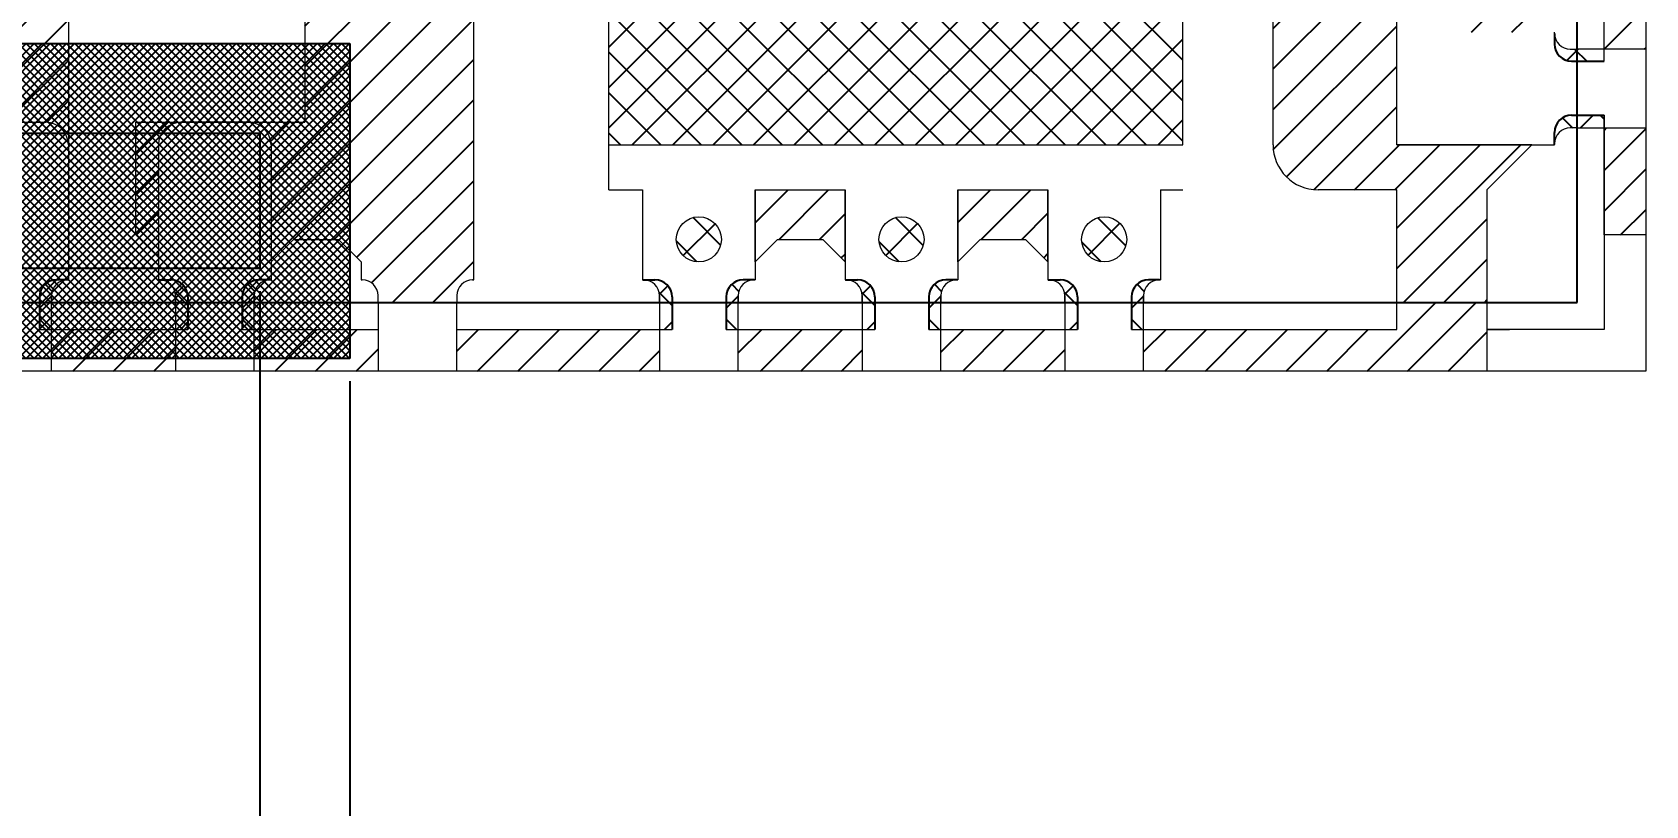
# Model space of a CAD drawing. Extents: x -4.2 to 13.4, y -4.2 to 26.3.
# Drawn here: x 11.567 to 13.359, y -1.809 to -0.95 of the extents above; entities that cross this region are included whole.
import ezdxf

# ---------------------------------------------------------------- set-up
doc = ezdxf.new("R2010")
doc.units = 0
doc.linetypes.add('SLD-Solid', pattern=[0])
doc.layers.add('AM_4', color=3, linetype='Continuous', lineweight=25)
doc.layers.add('LDF', color=7, linetype='SLD-Solid')
doc.layers.add('LF-LINE', color=1, linetype='Continuous')
doc.styles.get("Standard").update_dxf_attribs({"font": 'calibri.ttf'})
doc.dimstyles.new('副本 1 4$0', dxfattribs={"dimscale": 0.04, "dimtxt": 2.5, "dimasz": 2.5, "dimexe": 1.25, "dimexo": 0.625, "dimtad": 0, "dimdec": 3, "dimlfac": 2, "dimzin": 1, "dimtxsty": 'Standard', "dimcen": 2.5, "dimadec": 0, "dimazin": 0, "dimtfac": 1, "dimtdec": 3, "dimtmove": 0, "dimatfit": 3, "dimfxl": 1, "dimarcsym": 0})
pattern_1 = [(45, (2.730356, 47.748522), (-0.02245064, 0.02245064), []), (135, (2.730356, 47.748522), (-0.02245064, -0.02245064), [])]

# ---------------------------------------------------------------- blocks, each defined once
blk = doc.blocks.new('*D457')
at = {"layer": 'AM_4', "color": 0, "linetype": 'ByBlock', "lineweight": -2, "transparency": 16777216}
for p, q in [((638.4253, 998.5534), (638.4253, 997.834)), ((639.9253, 998.5534), (639.9253, 997.834)), ((638.5253, 997.884), (638.8535, 997.884)), ((639.8253, 997.884), (639.4971, 997.884))]:
    blk.add_line(p, q, dxfattribs=at)
at = {"layer": 'AM_4', "color": 0, "linetype": 'ByBlock', "transparency": 16777216}
for points in [[(638.5253, 997.9007), (638.5253, 997.8674), (638.4253, 997.884)], [(639.8253, 997.9007), (639.8253, 997.8674), (639.9253, 997.884)]]:
    blk.add_solid(points, dxfattribs=at)
at = {"layer": 'Defpoints', "color": 0, "linetype": 'ByBlock', "transparency": 16777216}
for p in [(638.4253, 998.5784), (639.9253, 998.5784), (639.9253, 997.884)]:
    blk.add_point(p, dxfattribs=at)
at = {"layer": 'AM_4', "color": 0, "linetype": 'ByBlock', "transparency": 16777216, "insert": (639.1753, 997.884), "char_height": 0.1, "attachment_point": 5}
blk.add_mtext('Min3,000', dxfattribs=at)
blk = doc.blocks.new('*D461')
at = {"layer": 'AM_4', "color": 0, "linetype": 'ByBlock', "lineweight": -2, "transparency": 16777216}
for p, q in [((638.3253, 998.4534), (638.3253, 997.622)), ((640.0253, 998.4534), (640.0253, 997.622)), ((638.4253, 997.672), (638.8411, 997.672)), ((639.9253, 997.672), (639.5095, 997.672))]:
    blk.add_line(p, q, dxfattribs=at)
at = {"layer": 'AM_4', "color": 0, "linetype": 'ByBlock', "transparency": 16777216}
for points in [[(638.4253, 997.6886), (638.4253, 997.6553), (638.3253, 997.672)], [(639.9253, 997.6886), (639.9253, 997.6553), (640.0253, 997.672)]]:
    blk.add_solid(points, dxfattribs=at)
at = {"layer": 'Defpoints', "color": 0, "linetype": 'ByBlock', "transparency": 16777216}
for p in [(638.3253, 998.4784), (640.0253, 998.4784), (640.0253, 997.672)]:
    blk.add_point(p, dxfattribs=at)
at = {"layer": 'AM_4', "color": 0, "linetype": 'ByBlock', "transparency": 16777216, "insert": (639.1753, 997.672), "char_height": 0.1, "attachment_point": 5}
blk.add_mtext('Max3,400', dxfattribs=at)
blk = doc.blocks.new('A$C22A76AAA')
h = blk.add_hatch()
h.set_pattern_fill('ANSI31', color=256, scale=0.01)
h.set_pattern_definition([(45, (-1.52794, -0.04899), (-0.02245064, 0.02245064), [])])
h.paths.add_polyline_path([(-1.4709, -0.0187), (-1.8021, -0.0187), (-1.8021, -0.065), (-1.5709, -0.065), (-1.5709, -0.095), (-1.4709, -0.095)])
h.paths.add_polyline_path([(-1.8896, -0.0187), (-2.0271, -0.0187), (-2.0271, -0.065), (-1.8896, -0.065)])
h.paths.add_polyline_path([(-2.1146, -0.0187), (-2.2521, -0.0187), (-2.2521, -0.065), (-2.1146, -0.065)])
h.paths.add_polyline_path([(-2.3396, -0.0187), (-2.4771, -0.0187), (-2.4771, -0.065), (-2.3396, -0.065)])
h.paths.add_polyline_path([(-2.5646, -0.0187), (-2.7021, -0.0187), (-2.7021, -0.065), (-2.5646, -0.065)])
h.paths.add_polyline_path([(-2.7896, -0.0187), (-3.0146, -0.0187), (-3.0146, -0.065), (-2.7896, -0.065)])
h.paths.add_polyline_path([(-3.1021, -0.0187), (-3.2396, -0.0187), (-3.2396, -0.065), (-3.1021, -0.065)])
h.paths.add_polyline_path([(-3.3271, -0.0187), (-3.4646, -0.0187), (-3.4646, -0.065), (-3.3271, -0.065)])
h.paths.add_polyline_path([(-3.5521, -0.0187), (-3.6896, -0.0187), (-3.6896, -0.065), (-3.5521, -0.065)])
h.paths.add_polyline_path([(-3.7771, -0.0187), (-3.9146, -0.0187), (-3.9146, -0.065), (-3.7771, -0.065)])
h.paths.add_polyline_path([(-4.0021, -0.0187), (-4.2959, -0.0187), (-4.2959, -0.065), (-4.0021, -0.065)])
h.paths.add_polyline_path([(-4.4009, -0.17), (-4.4471, -0.17), (-4.4471, -0.2737), (-4.4009, -0.2737)])
h.paths.add_polyline_path([(-4.4009, -0.3612), (-4.4471, -0.3612), (-4.4471, -0.4987), (-4.4009, -0.4987)])
h.paths.add_polyline_path([(-4.4009, -0.5862), (-4.4471, -0.5862), (-4.4471, -0.7237), (-4.4009, -0.7237)])
h.paths.add_polyline_path([(-4.4009, -0.8112), (-4.4471, -0.8112), (-4.4471, -0.9487), (-4.4009, -0.9487)])
h.paths.add_polyline_path([(-4.4009, -1.0362), (-4.4471, -1.0362), (-4.4471, -1.1737), (-4.4009, -1.1737)])
h.paths.add_polyline_path([(-4.4009, -1.2612), (-4.4471, -1.2612), (-4.4471, -1.3987), (-4.4009, -1.3987)])
h.paths.add_polyline_path([(-4.4009, -1.4862), (-4.4471, -1.4862), (-4.4471, -1.6237), (-4.4009, -1.6237)])
h.paths.add_polyline_path([(-4.4009, -1.7112), (-4.4471, -1.7112), (-4.4471, -1.8487), (-4.4009, -1.8487)])
h.paths.add_polyline_path([(-4.4009, -1.9362), (-4.4471, -1.9362), (-4.4471, -2.0737), (-4.4009, -2.0737)])
h.paths.add_polyline_path([(-4.4009, -2.1612), (-4.4471, -2.1612), (-4.4471, -2.2987), (-4.4009, -2.2987)])
h.paths.add_polyline_path([(-4.4009, -2.3862), (-4.4471, -2.3862), (-4.4471, -2.52), (-4.4009, -2.52)])
h.paths.add_polyline_path([(-1.2946, -2.4012), (-1.3409, -2.4012), (-1.3409, -2.52), (-1.2946, -2.52)])
h.paths.add_polyline_path([(-1.2946, -2.1762), (-1.3409, -2.1762), (-1.3409, -2.3137), (-1.2946, -2.3137)])
h.paths.add_polyline_path([(-1.2946, -1.9512), (-1.3409, -1.9512), (-1.3409, -2.0887), (-1.2946, -2.0887)])
h.paths.add_polyline_path([(-1.2946, -1.7262), (-1.3409, -1.7262), (-1.3409, -1.8637), (-1.2946, -1.8637)])
h.paths.add_polyline_path([(-1.2946, -1.5012), (-1.3409, -1.5012), (-1.3409, -1.6387), (-1.2946, -1.6387)])
h.paths.add_polyline_path([(-1.2946, -1.2762), (-1.3409, -1.2762), (-1.3409, -1.4137), (-1.2946, -1.4137)])
h.paths.add_polyline_path([(-1.2946, -1.0512), (-1.3409, -1.0512), (-1.3409, -1.1887), (-1.2946, -1.1887)])
h.paths.add_polyline_path([(-1.2946, -0.8262), (-1.3409, -0.8262), (-1.3409, -0.9637), (-1.2946, -0.9637)])
h.paths.add_polyline_path([(-1.2946, -0.6012), (-1.3409, -0.6012), (-1.3409, -0.7387), (-1.2946, -0.7387)])
h.paths.add_polyline_path([(-1.2946, -0.3762), (-1.3409, -0.3762), (-1.3409, -0.5137), (-1.2946, -0.5137)])
h.paths.add_polyline_path([(-1.2946, -0.17), (-1.3409, -0.17), (-1.3409, -0.2887), (-1.2946, -0.2887)])
h = blk.add_hatch()
h.set_pattern_fill('ANSI31', color=256, scale=0.01)
h.set_pattern_definition([(45, (-42.198662, -48.186914), (-0.02245064, 0.02245064), [])])
h.paths.add_polyline_path([(-2.2334, -0.22), (-2.1334, -0.22), (-2.1334, -0.14), (-2.1584, -0.165), (-2.2084, -0.165), (-2.2334, -0.14)])
h.paths.add_polyline_path([(-4.3209, -2.055), (-4.1959, -2.055, -0.414214), (-4.1709, -2.08), (-4.1709, -2.03), (-4.2959, -2.03)])
h.paths.add_polyline_path([(-4.3209, -1.83), (-4.1959, -1.83, -0.414214), (-4.1709, -1.855), (-4.1709, -1.805), (-4.2959, -1.805)])
h.paths.add_polyline_path([(-4.3209, -1.605), (-4.1959, -1.605, -0.414214), (-4.1709, -1.63), (-4.1709, -1.58), (-4.2959, -1.58)])
h.paths.add_polyline_path([(-4.3209, -1.38), (-4.1959, -1.38, -0.414214), (-4.1709, -1.405), (-4.1709, -1.355), (-4.2959, -1.355)])
h.paths.add_polyline_path([(-4.3209, -1.155), (-4.1959, -1.155, -0.414214), (-4.1709, -1.18), (-4.1709, -1.13), (-4.2959, -1.13)])
h.paths.add_polyline_path([(-4.3209, -0.93), (-4.1959, -0.93, -0.414214), (-4.1709, -0.955), (-4.1709, -0.905), (-4.2959, -0.905)])
h.paths.add_polyline_path([(-4.3259, -0.705), (-4.1959, -0.705, -0.414214), (-4.1709, -0.73), (-4.1709, -0.805, -0.414214), (-4.1959, -0.83), (-4.0459, -0.83), (-4.0459, -0.455), (-4.2959, -0.455), (-4.3209, -0.48), (-4.1959, -0.48, -0.414214), (-4.1709, -0.505), (-4.1709, -0.58, -0.414214), (-4.1959, -0.605), (-4.3259, -0.605)])
h.paths.add_polyline_path([(-4.1709, -0.355, -0.414214), (-4.1959, -0.38), (-3.9959, -0.38), (-3.9959, -0.23), (-4.0209, -0.23), (-4.2959, -0.23), (-4.3209, -0.255), (-4.1959, -0.255, -0.414214), (-4.1709, -0.28)])
h.paths.add_polyline_path([(-3.8959, -0.22), (-3.7959, -0.22), (-3.7959, -0.14), (-3.8209, -0.165), (-3.8709, -0.165), (-3.8959, -0.14)])
h.paths.add_polyline_path([(-3.6709, -0.22), (-3.5709, -0.22), (-3.5709, -0.14), (-3.5959, -0.165), (-3.6459, -0.165), (-3.6709, -0.14)])
h.paths.add_polyline_path([(-3.4459, -0.22), (-3.3459, -0.22), (-3.3459, -0.14), (-3.3709, -0.165), (-3.4209, -0.165), (-3.4459, -0.14)])
h.paths.add_polyline_path([(-3.2209, -0.22), (-3.1209, -0.22), (-3.1209, -0.14), (-3.1459, -0.165), (-3.1959, -0.165), (-3.2209, -0.14)])
h.paths.add_polyline_path([(-2.6834, -0.22), (-2.5834, -0.22), (-2.5834, -0.14), (-2.6084, -0.165), (-2.6584, -0.165), (-2.6834, -0.14)])
h.paths.add_polyline_path([(-2.4584, -0.22), (-2.3584, -0.22), (-2.3584, -0.14), (-2.3834, -0.165), (-2.4334, -0.165), (-2.4584, -0.14)])
h.paths.add_polyline_path([(-2.0084, -0.22), (-1.9084, -0.22), (-1.9084, -0.14), (-1.9334, -0.165), (-1.9834, -0.165), (-2.0084, -0.14)])
h.paths.add_polyline_path([(-1.4959, -0.495), (-1.4159, -0.495), (-1.4409, -0.47), (-1.4409, -0.42), (-1.4159, -0.395), (-1.4959, -0.395)])
h.paths.add_polyline_path([(-1.4959, -0.72), (-1.4159, -0.72), (-1.4409, -0.695), (-1.4409, -0.645), (-1.4159, -0.62), (-1.4959, -0.62)])
h.paths.add_polyline_path([(-1.4959, -0.945), (-1.4159, -0.945), (-1.4409, -0.92), (-1.4409, -0.87), (-1.4159, -0.845), (-1.4959, -0.845)])
h.paths.add_polyline_path([(-1.4959, -1.17), (-1.4159, -1.17), (-1.4409, -1.145), (-1.4409, -1.095), (-1.4159, -1.07), (-1.4959, -1.07)])
h.paths.add_polyline_path([(-1.4959, -1.395), (-1.4159, -1.395), (-1.4409, -1.37), (-1.4409, -1.32), (-1.4159, -1.295), (-1.4959, -1.295)])
h.paths.add_polyline_path([(-1.4959, -1.62), (-1.4159, -1.62), (-1.4409, -1.595), (-1.4409, -1.545), (-1.4159, -1.52), (-1.4959, -1.52)])
h.paths.add_polyline_path([(-1.4959, -1.845), (-1.4159, -1.845), (-1.4409, -1.82), (-1.4409, -1.77), (-1.4159, -1.745), (-1.4959, -1.745)])
h.paths.add_polyline_path([(-1.4959, -2.07), (-1.4159, -2.07), (-1.4409, -2.045), (-1.4409, -1.995), (-1.4159, -1.97), (-1.4959, -1.97)])
h.paths.add_polyline_path([(-1.4959, -2.295), (-1.4159, -2.295), (-1.4409, -2.27), (-1.4409, -2.22), (-1.4159, -2.195), (-1.4959, -2.195)])
h.paths.add_polyline_path([(-2.0584, -2.55), (-2.0334, -2.525), (-1.9834, -2.525), (-1.9584, -2.55), (-1.9584, -2.47), (-2.0584, -2.47)])
h.paths.add_polyline_path([(-2.2834, -2.55), (-2.2584, -2.525), (-2.2084, -2.525), (-2.1834, -2.55), (-2.1834, -2.47), (-2.2834, -2.47)])
h.paths.add_polyline_path([(-2.9709, -2.52), (-2.9459, -2.545), (-2.9459, -2.42, -0.414214), (-2.9209, -2.395), (-2.9709, -2.395)])
h.paths.add_polyline_path([(-2.6709, -2.1325), (-2.5209, -2.1325), (-2.5209, -1.8637), (-2.7709, -1.8637), (-2.7709, -1.995), (-2.6709, -1.995)])
h.paths.add_polyline_path([(-2.8209, -2.42), (-2.8209, -2.55), (-2.7959, -2.525), (-2.7459, -2.525), (-2.7209, -2.55), (-2.7209, -2.57), (-2.7196, -2.57, -0.414214), (-2.7021, -2.5875), (-2.7021, -2.595), (-2.6146, -2.595), (-2.6146, -2.5875, -0.414214), (-2.5971, -2.57), (-2.5959, -2.57), (-2.5959, -2.22), (-2.6709, -2.22), (-2.8209, -2.22), (-2.8209, -2.27), (-2.7834, -2.27), (-2.7834, -2.395), (-2.8459, -2.395, -0.414214)])
h.paths.add_polyline_path([(-3.2709, -2.545), (-3.2459, -2.52), (-3.2459, -2.395), (-3.2959, -2.395, -0.414214), (-3.2709, -2.42)])
h.paths.add_polyline_path([(-3.4959, -2.545), (-3.4709, -2.52), (-3.4709, -2.395), (-3.5209, -2.395, -0.414214), (-3.4959, -2.42)])
h.paths.add_polyline_path([(-3.6459, -2.52), (-3.6209, -2.545), (-3.6209, -2.42, -0.414214), (-3.5959, -2.395), (-3.6459, -2.395)])
h.paths.add_polyline_path([(-3.9459, -2.545), (-3.9209, -2.52), (-3.9209, -2.395), (-3.9709, -2.395, -0.414214), (-3.9459, -2.42)])
h.paths.add_polyline_path([(-4.0959, -2.52), (-4.0709, -2.545), (-4.0709, -2.42, -0.414214), (-4.0459, -2.395), (-4.0959, -2.395)])
h.paths.add_polyline_path([(-4.2959, -2.43), (-4.1709, -2.43), (-4.1709, -2.38, -0.414214), (-4.1959, -2.405), (-4.3209, -2.405)])
h.paths.add_polyline_path([(-4.3209, -2.28), (-4.1959, -2.28, -0.414214), (-4.1709, -2.305), (-4.1709, -2.255), (-4.2959, -2.255)])
h.paths.add_polyline_path([(-4.0459, -2.27), (-3.8459, -2.27), (-3.8459, -2.42, -0.414214), (-3.8209, -2.395), (-3.7459, -2.395, -0.414214), (-3.7209, -2.42), (-3.7209, -2.27), (-3.1709, -2.27), (-3.1709, -2.42, -0.414214), (-3.1459, -2.395), (-3.0709, -2.395, -0.414214), (-3.0459, -2.42), (-3.0459, -2.27), (-2.9709, -2.27), (-2.9709, -1.595), (-2.8209, -1.595), (-2.8209, -1.345), (-2.9709, -1.345), (-2.9709, -1.295), (-4.0459, -1.295)])
h.paths.add_polyline_path([(-3.0209, -2.22), (-3.8959, -2.22), (-3.9959, -2.12), (-3.9959, -1.345), (-3.0209, -1.345)], flags=16)
h.paths.add_polyline_path([(-3.7834, -1.195), (-2.9959, -1.195, 0.414214), (-2.9709, -1.17), (-2.9709, -0.165), (-2.9959, -0.165), (-2.9959, -0.23), (-3.0209, -0.23), (-3.0209, -1.145), (-3.8209, -1.145), (-3.8209, -1.1575, 0.414214)])
h.paths.add_polyline_path([(-4.0459, -1.17, 0.414214), (-4.0209, -1.195), (-3.9334, -1.195, 0.414214), (-3.8959, -1.1575), (-3.8959, -1.145), (-3.9959, -1.145), (-3.9959, -0.93), (-3.9459, -0.93), (-3.9459, -0.38), (-3.9709, -0.38), (-3.9709, -0.905), (-4.0459, -0.905)])
edge = h.paths.add_edge_path()
edge.add_line((-1.4209, -0.27), (-1.4709, -0.22))
edge.add_line((-1.4709, -0.22), (-1.4709, -0.095))
edge.add_line((-1.4709, -0.095), (-1.5709, -0.095))
edge.add_line((-1.5709, -0.095), (-1.5709, -0.22))
edge.add_line((-1.5709, -0.22), (-1.6584, -0.22))
edge.add_arc((-1.6584, -0.27), 0.05, 450, 540)
edge.add_line((-1.7084, -0.27), (-1.7084, -2.42))
edge.add_arc((-1.6584, -2.42), 0.05, 180, 270)
edge.add_line((-1.6584, -2.47), (-1.5709, -2.47))
edge.add_line((-1.5709, -2.47), (-1.5709, -2.595))
edge.add_line((-1.5709, -2.595), (-1.4709, -2.595))
edge.add_line((-1.4709, -2.595), (-1.4709, -2.47))
edge.add_line((-1.4709, -2.47), (-1.4209, -2.42))
edge.add_line((-1.4209, -2.42), (-1.5709, -2.42))
edge.add_line((-1.5709, -2.42), (-1.5709, -0.27))
edge.add_line((-1.5709, -0.27), (-1.4209, -0.27))
at = {"linetype": 'ByBlock', "ltscale": 10}
h = blk.add_hatch(dxfattribs=at)
h.set_pattern_fill('ANSI37', color=3, scale=0.01, style=0)
h.set_pattern_definition(pattern_1)
h.paths.add_polyline_path([(-3.8959, -1.145), (-3.8209, -1.145), (-3.8209, -0.4825, 0.414214), (-3.8584, -0.445, 0.414214), (-3.8959, -0.4825)])
h.paths.add_polyline_path([(-3.9334, -0.17, 1), (-3.9834, -0.17, 1)])
h.paths.add_polyline_path([(-3.7584, -0.17, 1), (-3.7084, -0.17, 1)])
h.paths.add_polyline_path([(-3.5334, -0.17, 1), (-3.4834, -0.17, 1)])
h.paths.add_polyline_path([(-3.3084, -0.17, 1), (-3.2584, -0.17, 1)])
h.paths.add_polyline_path([(-3.0834, -0.17, 1), (-3.0334, -0.17, 1)])
h.paths.add_polyline_path([(-2.7709, -0.17, 1), (-2.7209, -0.17, 1)])
h.paths.add_polyline_path([(-2.5459, -0.17, 1), (-2.4959, -0.17, 1)])
h.paths.add_polyline_path([(-2.2709, -0.17, 1), (-2.3209, -0.17, 1)])
h.paths.add_polyline_path([(-2.0459, -0.17, 1), (-2.0959, -0.17, 1)])
h.paths.add_polyline_path([(-1.8709, -0.17, 1), (-1.8209, -0.17, 1)])
h.paths.add_polyline_path([(-2.3709, -2.525, 1), (-2.3209, -2.525, 1)])
h.paths.add_polyline_path([(-2.0959, -2.525, 1), (-2.1459, -2.525, 1)])
h.paths.add_polyline_path([(-1.9209, -2.525, 1), (-1.8709, -2.525, 1)])
h = blk.add_hatch(dxfattribs=at)
h.set_pattern_fill('ANSI37', color=3, scale=0.01, style=0)
h.set_pattern_definition(pattern_1)
h.paths.add_polyline_path([(-1.8084, -0.27), (-2.8209, -0.27), (-2.8209, -1.345), (-2.7709, -1.345), (-2.7709, -1.595), (-2.8209, -1.595), (-2.8209, -1.7887), (-2.4459, -1.7887), (-2.4459, -2.42), (-1.8084, -2.42)])
h.paths.add_polyline_path([(-2.7646, -0.3762), (-1.8959, -0.3762), (-1.8959, -0.895), (-2.7646, -0.895)], flags=16)
h.paths.add_polyline_path([(-2.7646, -1.0075), (-1.8959, -1.0075), (-1.8959, -1.2387), (-2.7646, -1.2387)], flags=16)
h.paths.add_polyline_path([(-1.8959, -1.3512), (-1.8959, -1.7387), (-2.7146, -1.7387), (-2.7146, -1.3512)], flags=16)
h.paths.add_polyline_path([(-2.4334, -1.8135), (-1.8959, -1.8135), (-1.8959, -2.2637), (-2.4334, -2.2637)], flags=16)
h = blk.add_hatch(dxfattribs=at)
h.set_pattern_fill('ANSI37', color=3, scale=0.01, style=0)
h.set_pattern_definition([(45, (-1.35624, -2.317898), (-0.022451, 0.022451), []), (135, (-1.35624, -2.317898), (-0.022451, -0.022451), [])])
h.paths.add_polyline_path([(-1.3409, -2.3137), (-1.3709, -2.3137), (-1.3709, -2.3272), (-1.3409, -2.3272)])
h.paths.add_polyline_path([(-1.3709, -2.3137), (-1.3784, -2.3137, -0.413571), (-1.3959, -2.2963), (-1.3959, -2.3082, 0.414214), (-1.3769, -2.3272), (-1.3709, -2.3272)])
h.paths.add_polyline_path([(-1.3409, -2.3872), (-1.3709, -2.3872), (-1.3709, -2.4012), (-1.3409, -2.4012)])
h.paths.add_polyline_path([(-1.3709, -2.3872), (-1.3769, -2.3872, 0.414214), (-1.3959, -2.4062), (-1.3959, -2.4188, -0.414856), (-1.3784, -2.4012), (-1.3709, -2.4012)])
h = blk.add_hatch(dxfattribs=at)
h.set_pattern_fill('ANSI37', color=3, scale=0.01, angle=-90, style=0)
h.set_pattern_definition([(315, (-3.06875, -2.60961), (0.022451, 0.022451), []), (45, (-3.06875, -2.60961), (-0.022451, 0.022451), [])])
h.paths.add_polyline_path([(-3.0646, -2.625), (-3.0646, -2.595), (-3.0781, -2.595), (-3.0781, -2.625)])
h.paths.add_polyline_path([(-3.0646, -2.595), (-3.0646, -2.5875, -0.413571), (-3.0471, -2.57), (-3.0591, -2.57, 0.414214), (-3.0781, -2.589), (-3.0781, -2.595)])
h.paths.add_polyline_path([(-3.1381, -2.625), (-3.1381, -2.595), (-3.1521, -2.595), (-3.1521, -2.625)])
h.paths.add_polyline_path([(-3.1381, -2.595), (-3.1381, -2.589, 0.414214), (-3.1571, -2.57), (-3.1696, -2.57, -0.414856), (-3.1521, -2.5875), (-3.1521, -2.595)])
h = blk.add_hatch(dxfattribs=at)
h.set_pattern_fill('ANSI37', color=3, scale=0.01, angle=-90, style=0)
h.set_pattern_definition([(315, (-2.84375, -2.60961), (0.022451, 0.022451), []), (45, (-2.84375, -2.60961), (-0.022451, 0.022451), [])])
h.paths.add_polyline_path([(-2.8396, -2.625), (-2.8396, -2.595), (-2.8531, -2.595), (-2.8531, -2.625)])
h.paths.add_polyline_path([(-2.8396, -2.595), (-2.8396, -2.5875, -0.413571), (-2.8221, -2.57), (-2.8341, -2.57, 0.414214), (-2.8531, -2.589), (-2.8531, -2.595)])
h.paths.add_polyline_path([(-2.9131, -2.625), (-2.9131, -2.595), (-2.9271, -2.595), (-2.9271, -2.625)])
h.paths.add_polyline_path([(-2.9131, -2.595), (-2.9131, -2.589, 0.414214), (-2.9321, -2.57), (-2.9446, -2.57, -0.414856), (-2.9271, -2.5875), (-2.9271, -2.595)])
h = blk.add_hatch(dxfattribs=at)
h.set_pattern_fill('ANSI37', color=3, scale=0.01, angle=-90, style=0)
h.set_pattern_definition([(315, (-2.30625, -2.60961), (0.022451, 0.022451), []), (45, (-2.30625, -2.60961), (-0.022451, 0.022451), [])])
h.paths.add_polyline_path([(-2.3021, -2.625), (-2.3021, -2.595), (-2.3156, -2.595), (-2.3156, -2.625)])
h.paths.add_polyline_path([(-2.3021, -2.595), (-2.3021, -2.5875, -0.413571), (-2.2846, -2.57), (-2.2966, -2.57, 0.414214), (-2.3156, -2.589), (-2.3156, -2.595)])
h.paths.add_polyline_path([(-2.3756, -2.625), (-2.3756, -2.595), (-2.3896, -2.595), (-2.3896, -2.625)])
h.paths.add_polyline_path([(-2.3756, -2.595), (-2.3756, -2.589, 0.414214), (-2.3946, -2.57), (-2.4071, -2.57, -0.414856), (-2.3896, -2.5875), (-2.3896, -2.595)])
h = blk.add_hatch(dxfattribs=at)
h.set_pattern_fill('ANSI37', color=3, scale=0.01, angle=-90, style=0)
h.set_pattern_definition([(315, (-2.08125, -2.60961), (0.022451, 0.022451), []), (45, (-2.08125, -2.60961), (-0.022451, 0.022451), [])])
h.paths.add_polyline_path([(-2.0771, -2.625), (-2.0771, -2.595), (-2.0906, -2.595), (-2.0906, -2.625)])
h.paths.add_polyline_path([(-2.0771, -2.595), (-2.0771, -2.5875, -0.413571), (-2.0596, -2.57), (-2.0716, -2.57, 0.414214), (-2.0906, -2.589), (-2.0906, -2.595)])
h.paths.add_polyline_path([(-2.1506, -2.625), (-2.1506, -2.595), (-2.1646, -2.595), (-2.1646, -2.625)])
h.paths.add_polyline_path([(-2.1506, -2.595), (-2.1506, -2.589, 0.414214), (-2.1696, -2.57), (-2.1821, -2.57, -0.414856), (-2.1646, -2.5875), (-2.1646, -2.595)])
h = blk.add_hatch(dxfattribs=at)
h.set_pattern_fill('ANSI37', color=3, scale=0.01, angle=-90, style=0)
h.set_pattern_definition([(315, (-1.85625, -2.60961), (0.022451, 0.022451), []), (45, (-1.85625, -2.60961), (-0.022451, 0.022451), [])])
h.paths.add_polyline_path([(-1.8521, -2.625), (-1.8521, -2.595), (-1.8656, -2.595), (-1.8656, -2.625)])
h.paths.add_polyline_path([(-1.8521, -2.595), (-1.8521, -2.5875, -0.413571), (-1.8346, -2.57), (-1.8466, -2.57, 0.414214), (-1.8656, -2.589), (-1.8656, -2.595)])
h.paths.add_polyline_path([(-1.9256, -2.625), (-1.9256, -2.595), (-1.9396, -2.595), (-1.9396, -2.625)])
h.paths.add_polyline_path([(-1.9256, -2.595), (-1.9256, -2.589, 0.414214), (-1.9446, -2.57), (-1.9571, -2.57, -0.414856), (-1.9396, -2.5875), (-1.9396, -2.595)])
h = blk.add_hatch()
h.set_pattern_fill('ANSI31', color=256, scale=0.01)
h.set_pattern_definition([(45, (-4.119, -2.644516), (-0.02245064, 0.02245064), [])])
h.paths.add_polyline_path([(-4.0521, -2.625), (-4.2959, -2.625), (-4.2959, -2.6712), (-4.0521, -2.6712)])
h.paths.add_polyline_path([(-3.8271, -2.625), (-3.9646, -2.625), (-3.9646, -2.6712), (-3.8271, -2.6712)])
h.paths.add_polyline_path([(-3.6021, -2.625), (-3.7396, -2.625), (-3.7396, -2.6712), (-3.6021, -2.6712)])
h.paths.add_polyline_path([(-3.3771, -2.625), (-3.5146, -2.625), (-3.5146, -2.6712), (-3.3771, -2.6712)])
h.paths.add_polyline_path([(-3.1521, -2.625), (-3.2896, -2.625), (-3.2896, -2.6712), (-3.1521, -2.6712)])
h.paths.add_polyline_path([(-2.9271, -2.625), (-3.0646, -2.625), (-3.0646, -2.6712), (-2.9271, -2.6712)])
h.paths.add_polyline_path([(-2.7021, -2.625), (-2.8396, -2.625), (-2.8396, -2.6712), (-2.7021, -2.6712)])
h.paths.add_polyline_path([(-2.3896, -2.625), (-2.6146, -2.625), (-2.6146, -2.6712), (-2.3896, -2.6712)])
h.paths.add_polyline_path([(-2.1646, -2.625), (-2.3021, -2.625), (-2.3021, -2.6712), (-2.1646, -2.6712)])
h.paths.add_polyline_path([(-1.9396, -2.625), (-2.0771, -2.625), (-2.0771, -2.6712), (-1.9396, -2.6712)])
h.paths.add_polyline_path([(-1.4709, -2.595), (-1.5709, -2.595), (-1.5709, -2.625), (-1.8521, -2.625), (-1.8521, -2.6712), (-1.4709, -2.6712)])
at = {"color": 6, "linetype": 'SLD-Solid'}
for p, q in [((-1.3709, -2.595), (-1.3709, -0.095)), ((-4.3709, -2.595), (-1.3709, -2.595))]:
    blk.add_line(p, q, dxfattribs=at)
at = {"layer": 'LDF', "linetype": 'SLD-Solid', "lineweight": 15}
for p, q in [((-1.2946, -0.0187), (-1.2946, -2.6712)), ((-1.8084, -2.42), (-1.8084, -0.22)), ((-1.7084, -2.42), (-1.7084, -0.27)), ((-1.5709, -2.42), (-1.5709, -0.27)), ((-2.4459, -2.47), (-2.4459, -1.7887)), ((-1.3409, -2.3272), (-1.3409, -2.1622)), ((-1.2946, -2.1762), (-1.2946, -2.3137)), ((-2.5959, -2.57), (-2.5959, -2.22)), ((-3.0459, -2.27), (-3.0459, -2.42)), ((-3.0459, -2.27), (-3.0459, -2.57)), ((-2.7834, -2.27), (-2.7834, -2.395)), ((-1.3959, -2.2962), (-1.3959, -2.295)), ((-1.3784, -2.3137), (-1.3709, -2.3137)), ((-1.3409, -2.3137), (-1.3709, -2.3137)), ((-1.2946, -2.3137), (-1.3709, -2.3137)), ((-1.2946, -2.3137), (-1.3409, -2.3137)), ((-3.1459, -2.395), (-3.0709, -2.395)), ((-2.9709, -2.395), (-2.7834, -2.395)), ((-2.9709, -2.52), (-2.9709, -2.395)), ((-2.9709, -2.395), (-2.9209, -2.395)), ((-2.9709, -2.395), (-2.7834, -2.395)), ((-2.9709, -2.52), (-2.9709, -2.395)), ((-2.9709, -2.395), (-2.9209, -2.395)), ((-2.8459, -2.395), (-2.9209, -2.395)), ((-2.8459, -2.395), (-2.9209, -2.395)), ((-2.8459, -2.395), (-2.7834, -2.395)), ((-2.8459, -2.395), (-2.7834, -2.395)), ((-1.3409, -2.52), (-1.3409, -2.3872)), ((-1.3409, -2.3872), (-1.3409, -2.625)), ((-1.3709, -2.4012), (-1.3784, -2.4012)), ((-1.3709, -2.4012), (-1.3409, -2.4012)), ((-1.3709, -2.4012), (-1.2946, -2.4012)), ((-1.3409, -2.4012), (-1.2946, -2.4012)), ((-1.2946, -2.4012), (-1.2946, -2.52)), ((-3.0459, -2.42), (-3.0459, -2.57)), ((-3.0459, -2.42), (-3.0459, -2.57)), ((-2.9459, -2.42), (-2.9459, -2.545)), ((-2.9459, -2.42), (-2.9459, -2.57)), ((-2.9459, -2.42), (-2.9459, -2.545)), ((-2.9459, -2.42), (-2.9459, -2.57)), ((-2.8209, -2.42), (-2.8209, -2.55)), ((-2.8209, -2.42), (-2.8209, -2.57)), ((-2.8209, -2.42), (-2.8209, -2.55)), ((-2.8209, -2.42), (-2.8209, -2.57)), ((-2.4459, -2.42), (-1.8084, -2.42)), ((-1.4209, -2.42), (-1.5709, -2.42)), ((-1.5709, -2.42), (-1.3959, -2.42)), ((-1.4209, -2.42), (-1.4709, -2.47)), ((-1.4209, -2.42), (-1.3959, -2.42)), ((-1.3959, -2.42), (-1.3959, -2.4187)), ((-2.4459, -2.47), (-2.4084, -2.47)), ((-2.4084, -2.47), (-2.4084, -2.57)), ((-2.2834, -2.55), (-2.2834, -2.47)), ((-2.2834, -2.47), (-2.2834, -2.57)), ((-2.2834, -2.47), (-2.1834, -2.47)), ((-2.1834, -2.55), (-2.1834, -2.47)), ((-2.1834, -2.47), (-2.1834, -2.57)), ((-2.0584, -2.47), (-2.0584, -2.57)), ((-2.0584, -2.47), (-1.9584, -2.47)), ((-2.0584, -2.55), (-2.0584, -2.47)), ((-1.9584, -2.55), (-1.9584, -2.47)), ((-1.9584, -2.47), (-1.9584, -2.57)), ((-1.8334, -2.47), (-1.8334, -2.57)), ((-1.8334, -2.47), (-1.8084, -2.47)), ((-1.5709, -2.47), (-1.6584, -2.47)), ((-1.5709, -2.595), (-1.5709, -2.47)), ((-1.4709, -2.47), (-1.4709, -2.595)), ((-2.9459, -2.545), (-2.9709, -2.52)), ((-2.9459, -2.545), (-2.9709, -2.52)), ((-2.8209, -2.55), (-2.7959, -2.525)), ((-2.8209, -2.55), (-2.7959, -2.525)), ((-2.7959, -2.525), (-2.7459, -2.525)), ((-2.7959, -2.525), (-2.7459, -2.525)), ((-2.7459, -2.525), (-2.7209, -2.55)), ((-2.7459, -2.525), (-2.7209, -2.55)), ((-2.2834, -2.55), (-2.2584, -2.525)), ((-2.2584, -2.525), (-2.2084, -2.525)), ((-2.2084, -2.525), (-2.1834, -2.55)), ((-2.0584, -2.55), (-2.0334, -2.525)), ((-2.0334, -2.525), (-1.9834, -2.525)), ((-1.9834, -2.525), (-1.9584, -2.55)), ((-1.2946, -2.52), (-1.3409, -2.52)), ((-1.3409, -2.52), (-1.3409, -2.625)), ((-2.9459, -2.545), (-2.9459, -2.57)), ((-2.9459, -2.545), (-2.9459, -2.57)), ((-2.8209, -2.55), (-2.8209, -2.57)), ((-2.8209, -2.55), (-2.8209, -2.57)), ((-2.7209, -2.55), (-2.7209, -2.57)), ((-2.7209, -2.55), (-2.7209, -2.57)), ((-2.2834, -2.55), (-2.2834, -2.57)), ((-2.1834, -2.55), (-2.1834, -2.57)), ((-2.0584, -2.55), (-2.0584, -2.57)), ((-1.9584, -2.55), (-1.9584, -2.57)), ((-3.0459, -2.57), (-3.0471, -2.57)), ((-3.0459, -2.57), (-3.0471, -2.57)), ((-3.0459, -2.57), (-3.0471, -2.57)), ((-3.0459, -2.57), (-3.0471, -2.57)), ((-3.0471, -2.57), (-3.0459, -2.57)), ((-2.9446, -2.57), (-2.9459, -2.57)), ((-2.9446, -2.57), (-2.9459, -2.57)), ((-2.9446, -2.57), (-2.9459, -2.57)), ((-2.9459, -2.57), (-2.9446, -2.57)), ((-2.9446, -2.57), (-2.9459, -2.57)), ((-2.8209, -2.57), (-2.8221, -2.57)), ((-2.8209, -2.57), (-2.8221, -2.57)), ((-2.8209, -2.57), (-2.8221, -2.57)), ((-2.8221, -2.57), (-2.8209, -2.57)), ((-2.8209, -2.57), (-2.8221, -2.57)), ((-2.7196, -2.57), (-2.7209, -2.57)), ((-2.7196, -2.57), (-2.7209, -2.57)), ((-2.7196, -2.57), (-2.7209, -2.57)), ((-2.7209, -2.57), (-2.7196, -2.57)), ((-2.7196, -2.57), (-2.7209, -2.57)), ((-2.5959, -2.57), (-2.5971, -2.57)), ((-2.5959, -2.57), (-2.5971, -2.57)), ((-2.5959, -2.57), (-2.5971, -2.57)), ((-2.5971, -2.57), (-2.5959, -2.57)), ((-2.5959, -2.57), (-2.5971, -2.57)), ((-2.4071, -2.57), (-2.4084, -2.57)), ((-2.4084, -2.57), (-2.4071, -2.57)), ((-2.4071, -2.57), (-2.4084, -2.57)), ((-2.2834, -2.57), (-2.2846, -2.57)), ((-2.2846, -2.57), (-2.2834, -2.57)), ((-2.2834, -2.57), (-2.2846, -2.57)), ((-2.1821, -2.57), (-2.1834, -2.57)), ((-2.1834, -2.57), (-2.1821, -2.57)), ((-2.1821, -2.57), (-2.1834, -2.57)), ((-2.0584, -2.57), (-2.0596, -2.57)), ((-2.0596, -2.57), (-2.0584, -2.57)), ((-2.0584, -2.57), (-2.0596, -2.57)), ((-1.9571, -2.57), (-1.9584, -2.57)), ((-1.9584, -2.57), (-1.9571, -2.57)), ((-1.9571, -2.57), (-1.9584, -2.57)), ((-1.8334, -2.57), (-1.8346, -2.57)), ((-1.8346, -2.57), (-1.8334, -2.57)), ((-1.8334, -2.57), (-1.8346, -2.57)), ((-3.0646, -2.595), (-3.0646, -2.5875)), ((-3.0646, -2.595), (-3.0646, -2.5875)), ((-3.0646, -2.595), (-3.0646, -2.5875)), ((-3.0646, -2.595), (-3.0646, -2.5875)), ((-3.0646, -2.5875), (-3.0646, -2.595)), ((-3.0646, -2.625), (-3.0646, -2.595)), ((-3.0646, -2.65), (-3.0646, -2.595)), ((-3.0646, -2.625), (-3.0646, -2.595)), ((-3.0646, -2.65), (-3.0646, -2.595)), ((-3.0646, -2.625), (-3.0646, -2.595)), ((-3.0646, -2.6712), (-3.0646, -2.595)), ((-3.0646, -2.625), (-3.0646, -2.595)), ((-3.0646, -2.625), (-3.0646, -2.595)), ((-3.0646, -2.6712), (-3.0646, -2.595)), ((-2.9271, -2.5875), (-2.9271, -2.595)), ((-2.9271, -2.5875), (-2.9271, -2.595)), ((-2.9271, -2.5875), (-2.9271, -2.595)), ((-2.9271, -2.595), (-2.9271, -2.5875)), ((-2.9271, -2.5875), (-2.9271, -2.595)), ((-2.9271, -2.595), (-2.9271, -2.625)), ((-2.9271, -2.595), (-2.9271, -2.65)), ((-2.9271, -2.595), (-2.9271, -2.625)), ((-2.9271, -2.595), (-2.9271, -2.65)), ((-2.9271, -2.595), (-2.9271, -2.625)), ((-2.9271, -2.595), (-2.9271, -2.6712)), ((-2.9271, -2.595), (-2.9271, -2.625)), ((-2.9271, -2.595), (-2.9271, -2.625)), ((-2.9271, -2.595), (-2.9271, -2.6712)), ((-2.8396, -2.595), (-2.8396, -2.5875)), ((-2.8396, -2.595), (-2.8396, -2.5875)), ((-2.8396, -2.595), (-2.8396, -2.5875)), ((-2.8396, -2.5875), (-2.8396, -2.595)), ((-2.8396, -2.595), (-2.8396, -2.5875)), ((-2.8396, -2.625), (-2.8396, -2.595)), ((-2.8396, -2.65), (-2.8396, -2.595)), ((-2.8396, -2.625), (-2.8396, -2.595)), ((-2.8396, -2.65), (-2.8396, -2.595)), ((-2.8396, -2.625), (-2.8396, -2.595)), ((-2.8396, -2.6712), (-2.8396, -2.595)), ((-2.8396, -2.625), (-2.8396, -2.595)), ((-2.8396, -2.625), (-2.8396, -2.595)), ((-2.8396, -2.6712), (-2.8396, -2.595)), ((-2.7021, -2.595), (-2.7021, -2.5875)), ((-2.7021, -2.595), (-2.7021, -2.5875)), ((-2.7021, -2.595), (-2.7021, -2.5875)), ((-2.7021, -2.595), (-2.7021, -2.5875)), ((-2.7021, -2.595), (-2.7021, -2.5875)), ((-2.7021, -2.595), (-2.7021, -2.625)), ((-2.7021, -2.595), (-2.7021, -2.65)), ((-2.7021, -2.595), (-2.7021, -2.625)), ((-2.7021, -2.595), (-2.7021, -2.65)), ((-2.7021, -2.595), (-2.7021, -2.625)), ((-2.7021, -2.595), (-2.7021, -2.6712)), ((-2.6146, -2.595), (-2.7021, -2.595)), ((-2.7021, -2.595), (-2.7021, -2.625)), ((-2.7021, -2.595), (-2.7021, -2.625)), ((-2.7021, -2.595), (-2.7021, -2.6712)), ((-2.6146, -2.5875), (-2.6146, -2.595)), ((-2.6146, -2.5875), (-2.6146, -2.595)), ((-2.6146, -2.5875), (-2.6146, -2.595)), ((-2.6146, -2.5875), (-2.6146, -2.595)), ((-2.6146, -2.5875), (-2.6146, -2.595)), ((-2.6146, -2.625), (-2.6146, -2.595)), ((-2.6146, -2.65), (-2.6146, -2.595)), ((-2.6146, -2.625), (-2.6146, -2.595)), ((-2.6146, -2.65), (-2.6146, -2.595)), ((-2.6146, -2.625), (-2.6146, -2.595)), ((-2.6146, -2.6712), (-2.6146, -2.595)), ((-2.6146, -2.625), (-2.6146, -2.595)), ((-2.6146, -2.625), (-2.6146, -2.595)), ((-2.6146, -2.6712), (-2.6146, -2.595)), ((-2.3896, -2.5875), (-2.3896, -2.595)), ((-2.3896, -2.595), (-2.3896, -2.5875)), ((-2.3896, -2.5875), (-2.3896, -2.595)), ((-2.3896, -2.595), (-2.3896, -2.625)), ((-2.3896, -2.595), (-2.3896, -2.65)), ((-2.3896, -2.595), (-2.3896, -2.625)), ((-2.3896, -2.595), (-2.3896, -2.625)), ((-2.3896, -2.595), (-2.3896, -2.6712)), ((-2.3021, -2.595), (-2.3021, -2.5875)), ((-2.3021, -2.5875), (-2.3021, -2.595)), ((-2.3021, -2.595), (-2.3021, -2.5875)), ((-2.3021, -2.625), (-2.3021, -2.595)), ((-2.3021, -2.65), (-2.3021, -2.595)), ((-2.3021, -2.625), (-2.3021, -2.595)), ((-2.3021, -2.625), (-2.3021, -2.595)), ((-2.3021, -2.6712), (-2.3021, -2.595)), ((-2.1646, -2.5875), (-2.1646, -2.595)), ((-2.1646, -2.595), (-2.1646, -2.5875)), ((-2.1646, -2.5875), (-2.1646, -2.595)), ((-2.1646, -2.595), (-2.1646, -2.625)), ((-2.1646, -2.595), (-2.1646, -2.65)), ((-2.1646, -2.595), (-2.1646, -2.625)), ((-2.1646, -2.595), (-2.1646, -2.625)), ((-2.1646, -2.595), (-2.1646, -2.6712)), ((-2.0771, -2.595), (-2.0771, -2.5875)), ((-2.0771, -2.5875), (-2.0771, -2.595)), ((-2.0771, -2.595), (-2.0771, -2.5875)), ((-2.0771, -2.625), (-2.0771, -2.595)), ((-2.0771, -2.65), (-2.0771, -2.595)), ((-2.0771, -2.625), (-2.0771, -2.595)), ((-2.0771, -2.625), (-2.0771, -2.595)), ((-2.0771, -2.6712), (-2.0771, -2.595)), ((-1.9396, -2.5875), (-1.9396, -2.595)), ((-1.9396, -2.595), (-1.9396, -2.5875)), ((-1.9396, -2.5875), (-1.9396, -2.595)), ((-1.9396, -2.595), (-1.9396, -2.625)), ((-1.9396, -2.595), (-1.9396, -2.65)), ((-1.9396, -2.595), (-1.9396, -2.625)), ((-1.9396, -2.595), (-1.9396, -2.625)), ((-1.9396, -2.595), (-1.9396, -2.6712)), ((-1.8521, -2.595), (-1.8521, -2.5875)), ((-1.8521, -2.5875), (-1.8521, -2.595)), ((-1.8521, -2.595), (-1.8521, -2.5875)), ((-1.8521, -2.625), (-1.8521, -2.595)), ((-1.8521, -2.65), (-1.8521, -2.595)), ((-1.8521, -2.625), (-1.8521, -2.595)), ((-1.8521, -2.625), (-1.8521, -2.595)), ((-1.8521, -2.6712), (-1.8521, -2.595)), ((-1.5709, -2.625), (-1.5709, -2.595)), ((-1.5709, -2.625), (-1.5709, -2.595)), ((-1.4709, -2.595), (-1.4709, -2.65)), ((-1.4709, -2.595), (-1.4709, -2.6712)), ((-3.0781, -2.625), (-2.9131, -2.625)), ((-3.0781, -2.625), (-2.9131, -2.625)), ((-3.0646, -2.6712), (-3.0646, -2.625)), ((-3.0646, -2.6712), (-3.0646, -2.625)), ((-2.9271, -2.625), (-2.9271, -2.6712)), ((-2.9271, -2.625), (-2.9271, -2.6712)), ((-2.8531, -2.625), (-2.7021, -2.625)), ((-2.8531, -2.625), (-2.7021, -2.625)), ((-2.8396, -2.6712), (-2.8396, -2.625)), ((-2.8396, -2.6712), (-2.8396, -2.625)), ((-2.7021, -2.625), (-2.7021, -2.6712)), ((-2.7021, -2.625), (-2.7021, -2.6712)), ((-2.6146, -2.6712), (-2.6146, -2.625)), ((-2.6146, -2.625), (-2.3756, -2.625)), ((-2.6146, -2.6712), (-2.6146, -2.625)), ((-2.6146, -2.625), (-2.3756, -2.625)), ((-2.3896, -2.625), (-2.3896, -2.6712)), ((-2.3156, -2.625), (-2.1506, -2.625)), ((-2.3021, -2.6712), (-2.3021, -2.625)), ((-2.1646, -2.625), (-2.1646, -2.6712)), ((-2.0906, -2.625), (-1.9256, -2.625)), ((-2.0771, -2.6712), (-2.0771, -2.625)), ((-1.9396, -2.625), (-1.9396, -2.6712)), ((-1.8656, -2.625), (-1.5709, -2.625)), ((-1.8521, -2.6712), (-1.8521, -2.625)), ((-1.3409, -2.625), (-1.4709, -2.625)), ((-1.4709, -2.625), (-1.4459, -2.625)), ((-1.3409, -2.625), (-1.4459, -2.625)), ((-1.2946, -2.6712), (-4.4471, -2.6712)), ((-2.9271, -2.6712), (-3.0646, -2.6712)), ((-2.9271, -2.6712), (-3.0646, -2.6712)), ((-2.7021, -2.6712), (-2.8396, -2.6712)), ((-2.7021, -2.6712), (-2.8396, -2.6712)), ((-2.3896, -2.6712), (-2.6146, -2.6712)), ((-2.3896, -2.6712), (-2.6146, -2.6712)), ((-2.1646, -2.6712), (-2.3021, -2.6712)), ((-1.9396, -2.6712), (-2.0771, -2.6712)), ((-1.4709, -2.6712), (-1.8521, -2.6712))]:
    blk.add_line(p, q, dxfattribs=at)
at = {"layer": 'LDF', "linetype": 'SLD-Solid', "lineweight": 15, "const_width": 0.00005}
blk.add_lwpolyline([(-1.8084, -2.42), (-1.8084, -2.47)], dxfattribs=at)
at = {"layer": 'LDF', "linetype": 'SLD-Solid', "lineweight": 15}
for centre in [(-2.3459, -2.525), (-2.3459, -2.525), (-2.1209, -2.525), (-2.1209, -2.525), (-1.8959, -2.525), (-1.8959, -2.525)]:
    blk.add_circle(centre, 0.025, dxfattribs=at)
for centre, radius, start, end in [((-1.3784, -2.2962), 0.0175, 180, 270), ((-1.3784, -2.2962), 0.0175, 180, 270), ((-3.0709, -2.42), 0.025, 360, 90), ((-3.0709, -2.42), 0.025, 0, 90), ((-2.9209, -2.42), 0.025, 90, 180), ((-2.9209, -2.42), 0.025, 90, 180), ((-2.9209, -2.42), 0.025, 90, 180), ((-2.8459, -2.42), 0.025, 0, 90), ((-2.8459, -2.42), 0.025, 0, 90), ((-1.3784, -2.4187), 0.0175, 90, 180), ((-1.3784, -2.4187), 0.0175, 90, 180), ((-1.6584, -2.42), 0.05, 180, 270), ((-3.0471, -2.5875), 0.0175, 90, 180), ((-3.0471, -2.5875), 0.0175, 90, 180), ((-3.0471, -2.5875), 0.0175, 90, 180), ((-3.0471, -2.5875), 0.0175, 90, 180), ((-3.0471, -2.5875), 0.0175, 90, 180), ((-3.0471, -2.5875), 0.0175, 90, 180), ((-3.0471, -2.5875), 0.0175, 90, 180), ((-3.0471, -2.5875), 0.0175, 90, 180), ((-2.9446, -2.5875), 0.0175, 0, 90), ((-2.9446, -2.5875), 0.0175, 0, 90), ((-2.9446, -2.5875), 0.0175, 0, 90), ((-2.9446, -2.5875), 0.0175, 0, 90), ((-2.9446, -2.5875), 0.0175, 0, 90), ((-2.9446, -2.5875), 0.0175, 0, 90), ((-2.9446, -2.5875), 0.0175, 0, 90), ((-2.9446, -2.5875), 0.0175, 0, 90), ((-2.8221, -2.5875), 0.0175, 90, 180), ((-2.8221, -2.5875), 0.0175, 90, 180), ((-2.8221, -2.5875), 0.0175, 90, 180), ((-2.8221, -2.5875), 0.0175, 90, 180), ((-2.8221, -2.5875), 0.0175, 90, 180), ((-2.8221, -2.5875), 0.0175, 90, 180), ((-2.8221, -2.5875), 0.0175, 90, 180), ((-2.8221, -2.5875), 0.0175, 90, 180), ((-2.7196, -2.5875), 0.0175, 0, 90), ((-2.7196, -2.5875), 0.0175, 0, 90), ((-2.7196, -2.5875), 0.0175, 0, 90), ((-2.7196, -2.5875), 0.0175, 0, 90), ((-2.7196, -2.5875), 0.0175, 0, 90), ((-2.7196, -2.5875), 0.0175, 0, 90), ((-2.7196, -2.5875), 0.0175, 0, 90), ((-2.7196, -2.5875), 0.0175, 0, 90), ((-2.5971, -2.5875), 0.0175, 90, 180), ((-2.5971, -2.5875), 0.0175, 90, 180), ((-2.5971, -2.5875), 0.0175, 90, 180), ((-2.5971, -2.5875), 0.0175, 90, 180), ((-2.5971, -2.5875), 0.0175, 90, 180), ((-2.5971, -2.5875), 0.0175, 90, 180), ((-2.5971, -2.5875), 0.0175, 90, 180), ((-2.5971, -2.5875), 0.0175, 90, 180), ((-2.4071, -2.5875), 0.0175, 0, 90), ((-2.4071, -2.5875), 0.0175, 0, 90), ((-2.4071, -2.5875), 0.0175, 0, 90), ((-2.4071, -2.5875), 0.0175, 0, 90), ((-2.2846, -2.5875), 0.0175, 90, 180), ((-2.2846, -2.5875), 0.0175, 90, 180), ((-2.2846, -2.5875), 0.0175, 90, 180), ((-2.2846, -2.5875), 0.0175, 90, 180), ((-2.1821, -2.5875), 0.0175, 0, 90), ((-2.1821, -2.5875), 0.0175, 0, 90), ((-2.1821, -2.5875), 0.0175, 0, 90), ((-2.1821, -2.5875), 0.0175, 0, 90), ((-2.0596, -2.5875), 0.0175, 90, 180), ((-2.0596, -2.5875), 0.0175, 90, 180), ((-2.0596, -2.5875), 0.0175, 90, 180), ((-2.0596, -2.5875), 0.0175, 90, 180), ((-1.9571, -2.5875), 0.0175, 0, 90), ((-1.9571, -2.5875), 0.0175, 0, 90), ((-1.9571, -2.5875), 0.0175, 0, 90), ((-1.9571, -2.5875), 0.0175, 0, 90), ((-1.8346, -2.5875), 0.0175, 90, 180), ((-1.8346, -2.5875), 0.0175, 90, 180), ((-1.8346, -2.5875), 0.0175, 90, 180), ((-1.8346, -2.5875), 0.0175, 90, 180)]:
    blk.add_arc(centre, radius, start, end, dxfattribs=at)
at = {"layer": 'LF-LINE'}
for p, q in [((-1.3959, -2.2963), (-1.3959, -2.3082)), ((-1.3769, -2.3272), (-1.3409, -2.3272)), ((-1.3769, -2.3872), (-1.3409, -2.3872)), ((-1.3959, -2.4197), (-1.3959, -2.4062)), ((-3.0471, -2.57), (-3.0591, -2.57)), ((-2.9456, -2.57), (-2.9321, -2.57)), ((-2.8221, -2.57), (-2.8341, -2.57)), ((-2.4081, -2.57), (-2.3946, -2.57)), ((-2.2846, -2.57), (-2.2966, -2.57)), ((-2.1831, -2.57), (-2.1696, -2.57)), ((-2.0596, -2.57), (-2.0716, -2.57)), ((-1.9581, -2.57), (-1.9446, -2.57)), ((-1.8346, -2.57), (-1.8466, -2.57)), ((-3.0781, -2.589), (-3.0781, -2.625)), ((-2.9131, -2.589), (-2.9131, -2.625)), ((-2.8531, -2.589), (-2.8531, -2.625)), ((-2.3756, -2.589), (-2.3756, -2.625)), ((-2.3156, -2.589), (-2.3156, -2.625)), ((-2.1506, -2.589), (-2.1506, -2.625)), ((-2.0906, -2.589), (-2.0906, -2.625)), ((-1.9256, -2.589), (-1.9256, -2.625)), ((-1.8656, -2.589), (-1.8656, -2.625))]:
    blk.add_line(p, q, dxfattribs=at)
for centre, start, end in [((-1.3769, -2.3082), 180, 270), ((-1.3769, -2.4062), 90, 180), ((-3.0591, -2.589), 90, 180), ((-2.9321, -2.589), 0, 90), ((-2.8341, -2.589), 90, 180), ((-2.3946, -2.589), 0, 90), ((-2.2966, -2.589), 90, 180), ((-2.1696, -2.589), 0, 90), ((-2.0716, -2.589), 90, 180), ((-1.9446, -2.589), 0, 90), ((-1.8466, -2.589), 90, 180)]:
    blk.add_arc(centre, 0.019, start, end, dxfattribs=at)

msp = doc.modelspace()

# ---------------------------------------------------------------- hatches: boundary and pattern name
at = {"layer": 'AM_4', "linetype": 'ByBlock'}
h = msp.add_hatch(dxfattribs=at)
h.set_pattern_fill('ANSI37,_O', color=254, scale=0.002)
h.set_pattern_definition([(45, (592.2059465, 1071.45976), (-0.00449012806, 0.00449012806), []), (135, (592.2059465, 1071.45976), (-0.00449012806, -0.00449012806), [])])
edge = h.paths.add_edge_path(flags=16)
edge.add_line((10.72004, 0.40248), (10.72004, 0.2))
edge.add_line((10.72004, 0.2), (10.47004, 0.2))
edge.add_line((10.47004, 0.2), (10.47004, -1.0625))
edge.add_line((11.82004, -1.0625), (10.47004, -1.0625))
edge.add_line((11.82004, -1.0625), (11.82004, -1.2125))
edge.add_line((11.82004, -1.2125), (10.32004, -1.2125))
edge.add_line((10.32004, 0.4025), (10.32004, -1.2125))
edge.add_line((10.72004, 0.4025), (10.32004, 0.4025))
edge = h.paths.add_edge_path()
edge.add_arc((10.74504, -0.7875), 0.175, 180, 269.1992)
edge.add_arc((10.74742, -0.78515), 0.1774, 268.44093, 268.6591)
edge.add_line((10.74327, -0.9625), (11.92004, -0.9625))
edge.add_line((11.92004, -0.9625), (11.92004, -1.3125))
edge.add_line((11.92004, -1.3125), (10.22004, -1.3125))
edge.add_line((10.22004, -1.3125), (10.22004, 0.5025))
edge.add_line((10.22004, 0.5025), (10.82004, 0.5025))
edge.add_line((10.82004, 0.5025), (10.82004, 0.1))
edge.add_line((10.82004, 0.1), (10.75754, 0.1))
edge.add_arc((10.74784, -0.07755), 0.17781, 86.87141, 96.10848)
edge.add_arc((10.74504, -0.075), 0.175, 95.2872, 180)
edge.add_line((10.57004, -0.075), (10.57004, -0.7875))
h = msp.add_hatch(dxfattribs=at)
h.set_pattern_fill('ANSI37,_O', color=6, scale=0.002)
h.set_pattern_definition([(45, (592.2059465, 1073.740306), (-0.00449012806, 0.00449012806), []), (135, (592.2059465, 1073.740306), (-0.00449012806, -0.00449012806), [])])
h.paths.add_polyline_path([(10.72004, 0.2), (10.72004, 0.40248), (10.32004, 0.4025), (10.32004, -1.2125), (11.82004, -1.2125), (11.82004, -1.0625), (10.47004, -1.0625), (10.47004, 0.2)])

# ---------------------------------------------------------------- linework, layer by layer
at = {"color": 254, "linetype": 'ByBlock'}
for p, q in [((10.74327, -0.9625), (11.92004, -0.9625)), ((11.92004, -0.9625), (11.92004, -1.3125)), ((11.92004, -1.3125), (10.22004, -1.3125))]:
    msp.add_line(p, q, dxfattribs=at)
at = {"color": 6, "linetype": 'ByBlock'}
for p, q in [((11.82004, -1.0625), (10.47004, -1.0625)), ((11.82004, -1.0625), (11.82004, -1.2125)), ((11.82004, -1.2125), (10.32004, -1.2125))]:
    msp.add_line(p, q, dxfattribs=at)

# ---------------------------------------------------------------- block references
at = {"color": 1, "linetype": 'ByBlock'}
msp.add_blockref('A$C22A76AAA', (14.65339, 1.345), dxfattribs=at)

# ---------------------------------------------------------------- dimensions: what is measured, and where the dimension line sits
at = {"layer": 'AM_4', "color": 5, "linetype": 'ByBlock'}
for base, p1, p2, text, picture, middle in [((11.82004, -1.90692), (10.32004, -1.2125), (11.82004, -1.2125), 'Min<>', '*D457', (11.07004, -1.90692)), ((11.92004, -2.11896), (10.22004, -1.3125), (11.92004, -1.3125), 'Max<>', '*D461', (11.07004, -2.11896))]:
    dim = msp.add_linear_dim(base=base, p1=p1, p2=p2, text=text, dimstyle='副本 1 4$0', dxfattribs=at)
    dim.commit()
    dim.dimension.update_dxf_attribs({"geometry": picture, "text_midpoint": middle, "dimtype": 128, "insert": (-628.10523, -999.79094)})

doc.saveas('drawing.dxf')
